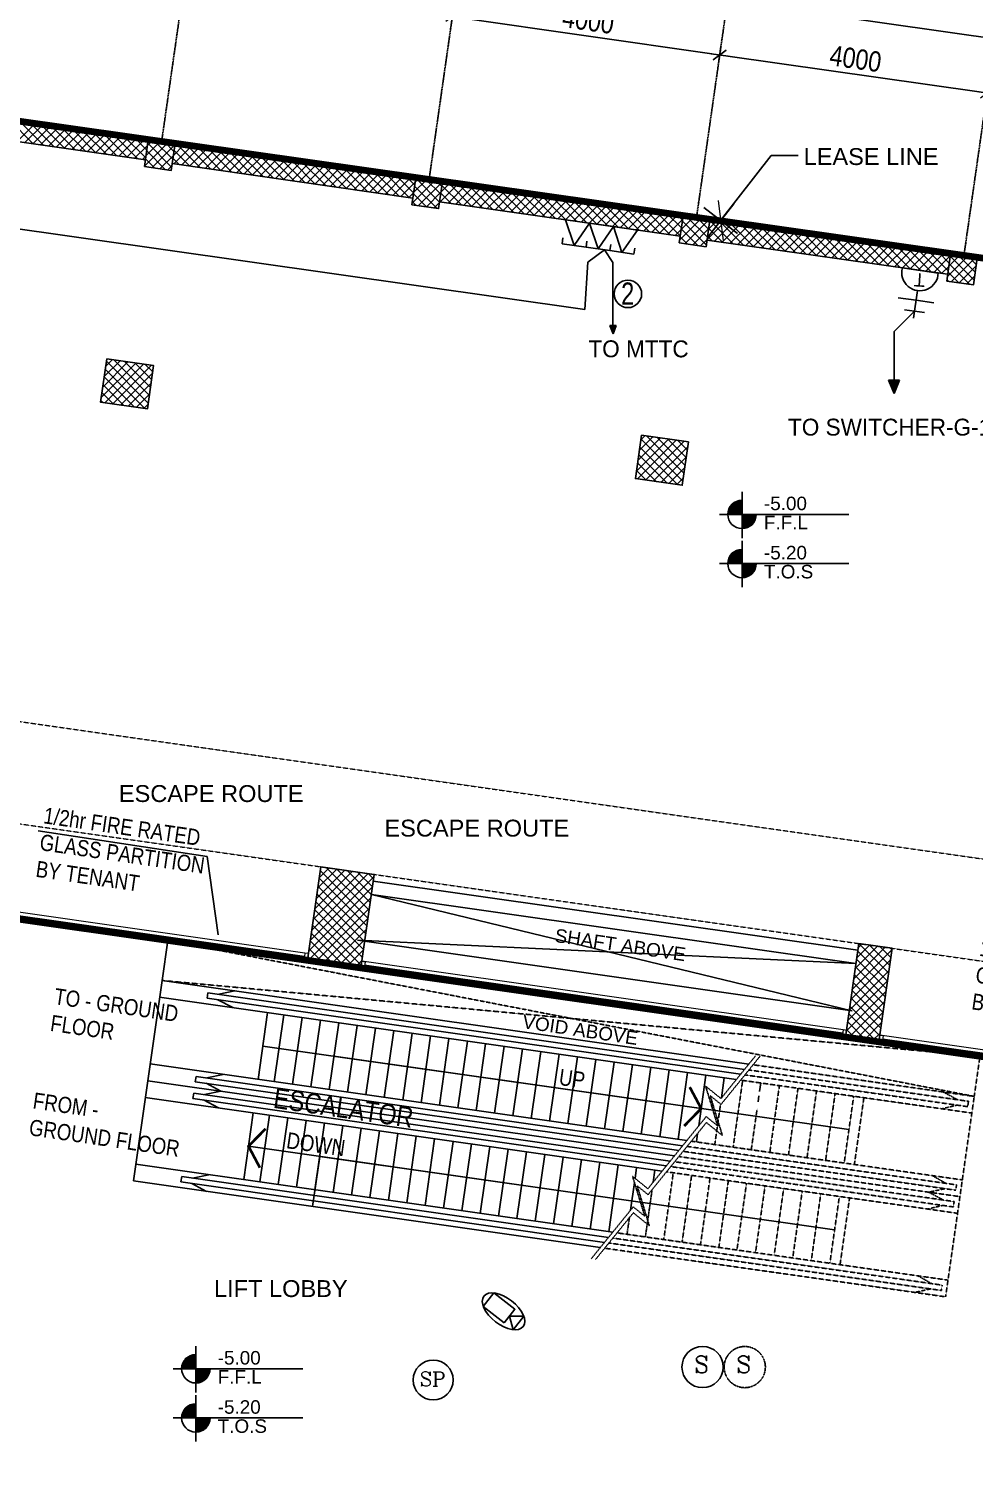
# Model space of a CAD drawing. Header units: inches. Extents: x 1217570 to 1674444, y 326920 to 480291.
# Drawn here: x 1520581 to 1534586, y 354179 to 375402 of the extents above; entities that cross this region are included whole.
import ezdxf

# ---------------------------------------------------------------- set-up
doc = ezdxf.new("R2010")
doc.units = ezdxf.units.IN
doc.header["$MEASUREMENT"] = 0
for name, pattern in [('CENTER', [50.8, 31.75, -6.35, 6.35, -6.35]), ('DASHED', [19.05, 12.7, -6.35]), ('DASHED2', [9.525, 6.35, -3.175]), ('DOT2', [3.175, 0, -3.175]), ('HIDDEN', [9.525, 6.35, -3.175])]:
    doc.linetypes.add(name, pattern=pattern)
for name, color, linetype in [('01- Low voltage', 7, 'Continuous'), ('A-TEXT', 3, 'Continuous'), ('Axis', 9, 'CENTER'), ('dim-axis', 254, 'Continuous'), ('EL-SOCKET', 4, 'Continuous'), ('FA', 31, 'Continuous'), ('FFNEW', 252, 'Continuous'), ('PA', 31, 'Continuous'), ('S-COL', 210, 'Continuous'), ('S-WALL', 1, 'Continuous'), ('SHAFT', 7, 'Continuous'), ('stair', 1, 'Continuous'), ('STEEL', 5, 'Continuous'), ('TAXT', 3, 'Continuous'), ('TE-TX', 2, 'Continuous'), ('TECIR', 1, 'Continuous'), ('TEL', 211, 'Continuous'), ('TEL-TX', 2, 'Continuous'), ('Telephonw', 23, 'Continuous'), ('TEXT', 181, 'Continuous'), ('TV', 31, 'Continuous'), ('TV SYSTEM', 4, 'Continuous'), ('TVTXT', 2, 'Continuous')]:
    doc.layers.add(name, color=color, linetype=linetype)
for name, color, linetype, lineweight in [('A-Aroom', 3, 'Continuous', 18), ('A-GLASS', 4, 'Continuous', 5), ('A-HATCH CONCRETE', 254, 'Continuous', 5), ('A-LEASING LINE', 7, 'DASHED2', 9), ('escape route', 8, 'HIDDEN', 15)]:
    doc.layers.add(name, color=color, linetype=linetype, lineweight=lineweight)
doc.styles.add('ARIAL', font='ARIALN.TTF')
doc.styles.add('M1', font='multplno.shx', dxfattribs={"height": 0.2})
doc.styles.add('romance', font='romanc.shx')
doc.styles.add('style1', font='arial.ttf')
doc.dimstyles.new('DIM-100', dxfattribs={"dimscale": 150, "dimtxt": 2, "dimasz": 1, "dimexe": 0.75, "dimexo": 1, "dimgap": 0.5, "dimtad": 1, "dimdec": 0, "dimzin": 11, "dimdsep": 46, "dimtxsty": 'ARIAL', "dimblk": 'R', "dimcen": 2.5, "dimdle": 1, "dimclrd": 256, "dimclre": 256, "dimclrt": 256, "dimazin": 0, "dimtfac": 1, "dimtdec": 0, "dimtix": 1, "dimtmove": 2, "dimatfit": 3, "dimldrblk": 'R', "dimtolj": 1, "dimtzin": 3, "dimlwd": -1, "dimlwe": 13, "dimarcsym": 0})
pattern_1 = [(45, (1337614.36, 312749.915), (-66.29126, 66.29126), []), (135, (1337614.36, 312749.915), (-66.29126, -66.29126), [])]
pattern_2 = [(45, (1341716.31, 266100.535), (-66.29126, 66.29126), []), (135, (1341716.31, 266100.535), (-66.29126, -66.29126), [])]
pattern_3 = [(45, (1341716.94, 266100.535), (-66.29126, 66.29126), []), (135, (1341716.94, 266100.535), (-66.29126, -66.29126), [])]

# ---------------------------------------------------------------- blocks, each defined once
blk = doc.blocks.new('R')
for p, q in [((0, -1.05), (0, 1.05)), ((-1.05, 0), (1.05, 0))]:
    blk.add_line(p, q)
at = {"color": 4, "lineweight": 13}
blk.add_line((-0.707, -0.707), (0.707, 0.707), dxfattribs=at)
blk = doc.blocks.new('*D146')
at = {"layer": 'Defpoints', "color": 0, "transparency": 16777216}
for p in [(1434460, 597911), (1434460, 597911), (1430284, 596961)]:
    blk.add_point(p, dxfattribs=at)
at = {"layer": 'dim-axis', "color": 251, "linetype": 'DOT2', "lineweight": 13, "transparency": 16777216}
for p, q in [((1430305, 597110), (1430516, 598588)), ((1434481, 598060), (1434476, 598023))]:
    blk.add_line(p, q, dxfattribs=at)
at = {"layer": 'dim-axis', "color": 251, "transparency": 16777216}
blk.add_line((1430619, 598460), (1434341, 597928), dxfattribs=at)
at = {"layer": 'dim-axis', "color": 251, "transparency": 16777216, "xscale": 120, "yscale": 120, "zscale": 120}
for p, rotation in [((1430500, 598477), 171.8736112541112), ((1434460, 597911), 351.8736112541112)]:
    blk.add_blockref('R', p, dxfattribs=dict(at, rotation=rotation))
at = {"layer": 'dim-axis', "color": 251, "transparency": 16777216, "insert": (1432513, 598420), "char_height": 300, "attachment_point": 5, "rotation": 351.8736, "style": 'ARIAL'}
blk.add_mtext('\\A1;4000', dxfattribs=at)
blk = doc.blocks.new('*D147')
at = {"layer": 'Defpoints', "color": 0, "transparency": 16777216}
for p in [(1438420, 597346), (1438420, 597346), (1434244, 596396)]:
    blk.add_point(p, dxfattribs=at)
at = {"layer": 'dim-axis', "color": 251, "linetype": 'DOT2', "lineweight": 13, "transparency": 16777216}
for p, q in [((1434265, 596544), (1434476, 598023)), ((1438441, 597494), (1438436, 597457))]:
    blk.add_line(p, q, dxfattribs=at)
at = {"layer": 'dim-axis', "color": 251, "transparency": 16777216}
blk.add_line((1434579, 597894), (1438301, 597363), dxfattribs=at)
at = {"layer": 'dim-axis', "color": 251, "transparency": 16777216, "xscale": 120, "yscale": 120, "zscale": 120}
for p, rotation in [((1434460, 597911), 171.8736112541112), ((1438420, 597346), 351.8736112541112)]:
    blk.add_blockref('R', p, dxfattribs=dict(at, rotation=rotation))
at = {"layer": 'dim-axis', "color": 251, "transparency": 16777216, "insert": (1436472, 597854), "char_height": 300, "attachment_point": 5, "rotation": 351.8736, "style": 'ARIAL'}
blk.add_mtext('\\A1;4000', dxfattribs=at)
blk = doc.blocks.new('*D156')
at = {"layer": 'Defpoints', "color": 0, "transparency": 16777216}
for p in [(1420642, 597441), (1470715, 593565), (1470260, 590370)]:
    blk.add_point(p, dxfattribs=at)
at = {"layer": 'dim-axis', "color": 251, "linetype": 'DOT2', "lineweight": 13, "transparency": 16777216}
for p, q in [((1420663, 597590), (1421113, 600748)), ((1470281, 590519), (1470731, 593676))]:
    blk.add_line(p, q, dxfattribs=at)
at = {"layer": 'dim-axis', "color": 251, "transparency": 16777216}
blk.add_line((1421216, 600619), (1470596, 593582), dxfattribs=at)
at = {"layer": 'dim-axis', "color": 251, "transparency": 16777216, "xscale": 120, "yscale": 120, "zscale": 120}
for p, rotation in [((1421097, 600636), 171.8890881608404), ((1470715, 593565), 351.8890881608405)]:
    blk.add_blockref('R', p, dxfattribs=dict(at, rotation=rotation))
at = {"layer": 'dim-axis', "color": 251, "transparency": 16777216, "insert": (1445938, 597327), "char_height": 300, "attachment_point": 5, "rotation": 351.8891, "style": 'ARIAL'}
blk.add_mtext('\\A1;50119', dxfattribs=at)
blk = doc.blocks.new('SDGTFHHD')
at = {"layer": 'A-HATCH CONCRETE'}
h = blk.add_hatch(dxfattribs=at)
h.set_pattern_fill('ANSI37', color=254, scale=750)
h.set_pattern_definition(pattern_1)
h.paths.add_polyline_path([(1356059, 743165), (1355267, 743278), (1355267, 743278), (1356059, 743165)])
h = blk.add_hatch(dxfattribs=at)
h.set_pattern_fill('ANSI37', color=254, scale=750)
h.set_pattern_definition(pattern_1)
h.paths.add_polyline_path([(1363731, 742070), (1363236, 742141), (1363236, 742141), (1363731, 742070)])
at = {"layer": 'TEXT', "ltscale": 0.5}
h = blk.add_hatch(dxfattribs=at)
h.set_pattern_fill('ANSI31', color=254, scale=0.8)
h.set_pattern_definition([(45, (271623.02672, 147653.3709), (-0.070710678119, 0.070710678119), [])])
h.paths.add_polyline_path([(1353615, 737437, 0.414214), (1353405, 737227), (1353615, 737227)])
h.paths.add_polyline_path([(1353825, 737227), (1353615, 737227), (1353615, 737017, 0.414214)])
h = blk.add_hatch(dxfattribs=at)
h.set_pattern_fill('ANSI31', color=254, scale=0.8)
h.set_pattern_definition([(45, (271623.02672, 146924.9709), (-0.070710678119, 0.070710678119), [])])
h.paths.add_polyline_path([(1353615, 736709, 0.414214), (1353405, 736499), (1353615, 736499)])
h.paths.add_polyline_path([(1353825, 736499), (1353615, 736499), (1353615, 736289, 0.414214)])
at = {"color": 254, "linetype": 'Continuous', "ltscale": 100}
blk.add_lwpolyline([(1385707, 721237), (1385707, 726940), (1385507, 726937), (1383958, 726937), (1383958, 732937), (1380097, 732937), (1380097, 739738), (1381100, 739591), (1381134, 739788), (1381678, 743600), (1382721, 750905), (1382763, 751202), (1347098, 756262), (1346331, 744553), (1368108, 741445), (1368106, 734887), (1367208, 734887), (1367208, 734687), (1367208, 731437), (1359158, 731437), (1359158, 731237), (1359158, 721237), (1385707, 721237)], dxfattribs=at)
at = {"layer": 'A-GLASS', "color": 254}
for p, q in [((1355217, 743285), (1348218, 744284)), ((1363187, 742148), (1356059, 743165)), ((1368108, 741445), (1363731, 742070))]:
    blk.add_line(p, q, dxfattribs=at)
for points in [[(1355217, 743285), (1355217, 743285), (1355267, 743278), (1355267, 743278)], [(1356108, 743158), (1356108, 743158), (1356059, 743165), (1356059, 743165)], [(1363187, 742148), (1363187, 742148), (1363236, 742141), (1363236, 742141)], [(1363780, 742063), (1363780, 742063), (1363731, 742070), (1363731, 742070)]]:
    blk.add_lwpolyline(points, dxfattribs=at)
at = {"layer": 'S-COL', "color": 254, "linetype": 'ByBlock'}
for points in [[(1355267, 743278), (1355267, 743278), (1356059, 743165), (1356059, 743165)], [(1363236, 742141), (1363236, 742141), (1363731, 742070), (1363731, 742070)]]:
    blk.add_lwpolyline(points, dxfattribs=at)
at = {"layer": 'SHAFT', "color": 254, "linetype": 'HIDDEN', "ltscale": 0.5}
for p, q in [((1353199, 743573), (1365142, 741262)), ((1365227, 741855), (1353114, 742979))]:
    blk.add_line(p, q, dxfattribs=at)
at = {"layer": 'stair', "color": 254}
for p, q in [((1354607, 742008), (1361099, 741082)), ((1355661, 741858), (1363287, 740770)), ((1354395, 740524), (1358745, 739903)), ((1355449, 740373), (1363075, 739285))]:
    blk.add_line(p, q, dxfattribs=at)
at = {"layer": 'stair', "color": 254, "linetype": 'HIDDEN'}
for points in [[(1359471, 738858), (1360092, 739625), (1360263, 739487), (1360082, 740077), (1360309, 739894), (1361173, 740962), (1361344, 740823), (1361164, 741414), (1361391, 741230), (1361906, 741867)], [(1359535, 738846), (1360094, 739537), (1360331, 739345), (1360151, 739936), (1360311, 739806), (1361175, 740874), (1361413, 740682), (1361232, 741272), (1361392, 741143), (1361973, 741860)]]:
    blk.add_lwpolyline(points, dxfattribs=at)
at = {"layer": 'stair', "color": 254, "const_width": 40}
for points in [[(1360847, 740824), (1361099, 741082), (1360929, 741400)], [(1354564, 740205), (1354395, 740524), (1354647, 740782)]]:
    blk.add_lwpolyline(points, dxfattribs=at)
at = {"layer": 'STEEL', "color": 254}
for p, q in [((1353114, 742979), (1353199, 743573)), ((1353114, 742979), (1353199, 743573)), ((1353079, 742732), (1361619, 741513)), ((1352938, 741742), (1360886, 740607)), ((1352867, 741247), (1360520, 740154)), ((1355449, 740373), (1355343, 739631)), ((1352726, 740257), (1359788, 739249))]:
    blk.add_line(p, q, dxfattribs=at)
at = {"layer": 'STEEL', "color": 254, "ltscale": 0.5}
for p, q in [((1352902, 741494), (1353114, 742979)), ((1361802, 741739), (1353114, 742979)), ((1353955, 742774), (1354194, 742825)), ((1353795, 742796), (1353784, 742717)), ((1361681, 741590), (1353784, 742717)), ((1361740, 741662), (1353795, 742796)), ((1354163, 742577), (1353943, 742694)), ((1354678, 742503), (1354536, 741513)), ((1354916, 742469), (1354775, 741479)), ((1355188, 742431), (1355047, 741441)), ((1355460, 742392), (1355319, 741402)), ((1355732, 742353), (1355591, 741363)), ((1356004, 742314), (1355863, 741324)), ((1356276, 742275), (1356134, 741285)), ((1356548, 742237), (1356406, 741247)), ((1356819, 742198), (1356678, 741208)), ((1357091, 742159), (1356950, 741169)), ((1357363, 742120), (1357222, 741130)), ((1357638, 742081), (1357497, 741091)), ((1357907, 742043), (1357766, 741053)), ((1358179, 742004), (1358037, 741014)), ((1358451, 741965), (1358309, 740975)), ((1358722, 741926), (1358581, 740936)), ((1358994, 741887), (1358853, 740897)), ((1359266, 741849), (1359125, 740859)), ((1359538, 741810), (1359397, 740820)), ((1359810, 741771), (1359669, 740781)), ((1353607, 741479), (1353619, 741559)), ((1360824, 740530), (1353619, 741559)), ((1354021, 741587), (1353778, 741536)), ((1360082, 741732), (1359940, 740742)), ((1360354, 741693), (1360212, 740703)), ((1360625, 741655), (1360484, 740665)), ((1360897, 741616), (1360756, 740626)), ((1361169, 741577), (1361062, 740824)), ((1361441, 741538), (1361399, 741240)), ((1352690, 740009), (1352902, 741494)), ((1360703, 740381), (1352902, 741494)), ((1360703, 740381), (1352902, 741494)), ((1360766, 740458), (1353607, 741479)), ((1353743, 741289), (1353983, 741340)), ((1353767, 741456), (1353983, 741340)), ((1353583, 741311), (1353572, 741232)), ((1360582, 740231), (1353572, 741232)), ((1360641, 740304), (1353583, 741311)), ((1353951, 741092), (1353731, 741209)), ((1354466, 741019), (1354324, 740029)), ((1354704, 740984), (1354563, 739994)), ((1354976, 740946), (1354835, 739956)), ((1355248, 740907), (1355107, 739917)), ((1355520, 740868), (1355379, 739878)), ((1355792, 740829), (1355651, 739839)), ((1356064, 740790), (1355922, 739800)), ((1356336, 740752), (1356194, 739762)), ((1356607, 740713), (1356466, 739723)), ((1361046, 740714), (1361028, 740587)), ((1356879, 740674), (1356738, 739684)), ((1357151, 740635), (1357010, 739645)), ((1357426, 740596), (1357285, 739606)), ((1357695, 740558), (1357554, 739568)), ((1357967, 740519), (1357826, 739529)), ((1358239, 740480), (1358097, 739490)), ((1358511, 740441), (1358369, 739451)), ((1358782, 740402), (1358641, 739412)), ((1359054, 740364), (1358913, 739374)), ((1359326, 740325), (1359185, 739335)), ((1359598, 740286), (1359457, 739296)), ((1353395, 739994), (1353407, 740074)), ((1359725, 739172), (1353407, 740074)), ((1353809, 740102), (1353566, 740051)), ((1359870, 740247), (1359729, 739257)), ((1360142, 740208), (1360119, 740048)), ((1360414, 740170), (1360388, 739991)), ((1359604, 739022), (1352690, 740009)), ((1359667, 739099), (1353395, 739994)), ((1353555, 739971), (1353771, 739855)), ((1360110, 739986), (1360051, 739575))]:
    blk.add_line(p, q, dxfattribs=at)
at = {"layer": 'STEEL', "color": 254, "linetype": 'HIDDEN', "ltscale": 0.5}
for p, q in [((1365142, 741262), (1365227, 741856)), ((1365045, 741110), (1361747, 741580)), ((1365057, 741189), (1361805, 741653)), ((1365142, 741262), (1361868, 741730)), ((1361713, 741499), (1361572, 740509)), ((1361684, 741503), (1365107, 741015)), ((1362257, 741422), (1362115, 740432)), ((1362532, 741382), (1362391, 740393)), ((1362807, 741343), (1362666, 740353)), ((1364897, 741212), (1364680, 741328)), ((1361385, 741148), (1361300, 740548)), ((1363082, 741304), (1362941, 740314)), ((1363357, 741265), (1363216, 740275)), ((1363508, 741243), (1363367, 740253)), ((1364663, 741078), (1364888, 741132)), ((1365142, 741262), (1364930, 739777)), ((1365057, 741189), (1365045, 741110)), ((1361927, 741079), (1361840, 740471)), ((1364880, 739951), (1360889, 740521)), ((1360952, 740598), (1364966, 740025)), ((1364845, 739704), (1360706, 740294)), ((1364930, 739777), (1360769, 740371)), ((1364930, 739777), (1360769, 740371)), ((1364869, 739872), (1360831, 740448)), ((1360685, 740131), (1360544, 739141)), ((1360585, 740145), (1364895, 739530)), ((1364833, 739625), (1360648, 740222)), ((1360957, 740092), (1360816, 739102)), ((1361229, 740053), (1361088, 739063)), ((1364522, 740088), (1364723, 739974)), ((1361501, 740014), (1361360, 739024)), ((1361770, 739976), (1361628, 738986)), ((1362045, 739937), (1361903, 738947)), ((1362320, 739898), (1362179, 738908)), ((1362595, 739858), (1362454, 738868)), ((1364709, 739895), (1364468, 739843)), ((1364685, 739727), (1364468, 739843)), ((1364869, 739872), (1364880, 739951)), ((1362870, 739819), (1362729, 738829)), ((1363145, 739780), (1363004, 738790)), ((1363296, 739758), (1363155, 738768)), ((1364451, 739593), (1364676, 739647)), ((1364930, 739777), (1364718, 738293)), ((1364845, 739704), (1364833, 739625)), ((1359853, 739240), (1364754, 738540)), ((1364718, 738293), (1359670, 739013)), ((1364657, 738387), (1359732, 739090)), ((1364668, 738466), (1359790, 739163)), ((1364310, 738603), (1364511, 738489)), ((1364497, 738410), (1364256, 738358)), ((1364657, 738387), (1364668, 738466))]:
    blk.add_line(p, q, dxfattribs=at)
at = {"layer": 'STEEL', "color": 254, "linetype": 'DASHED', "ltscale": 10}
blk.add_line((1361981, 741461), (1361941, 741179), dxfattribs=at)
at = {"layer": 'STEEL', "color": 254, "linetype": 'DASHED'}
for p, q in [((1361516, 740538), (1361516, 740538)), ((1360036, 739466), (1360000, 739218))]:
    blk.add_line(p, q, dxfattribs=at)
at = {"layer": 'STEEL', "color": 254, "linetype": 'DASHED', "ltscale": 0.5}
for p, q in [((1360372, 739882), (1360272, 739180)), ((1361304, 739053), (1361304, 739053))]:
    blk.add_line(p, q, dxfattribs=at)
at = {"layer": 'TEXT', "color": 254, "ltscale": 0.5}
for p, q in [((1353615, 737564), (1353615, 736877)), ((1353281, 737227), (1355198, 737227)), ((1353615, 736836), (1353615, 736148)), ((1353281, 736499), (1355198, 736499))]:
    blk.add_line(p, q, dxfattribs=at)
for centre in [(1353615, 737227), (1353615, 736499)]:
    blk.add_arc(centre, 210, 90, 0, dxfattribs=at)
at = {"layer": 'A-TEXT', "color": 254, "insert": (1354794, 741391), "char_height": 300, "width": 2832.22, "attachment_point": 1, "rotation": 351.7483, "style": 'ARIAL'}
blk.add_mtext('ESCALATOR ', dxfattribs=at)
at = {"layer": 'TAXT', "color": 254, "ltscale": 100}
for s, height, rotation, style, p in [('VOID ABOVE', 200, 351.5403, 'style1', (1358441, 742275)), ('UP', 240, 351.8773, 'ARIAL', (1358981, 741433)), ('DOWN', 240, 351.8773, 'ARIAL', (1354945, 740496))]:
    blk.add_text(s, height=height, rotation=rotation, dxfattribs=dict(at, style=style)).set_placement(p)
at = {"layer": 'TAXT', "color": 254, "ltscale": 100, "char_height": 240, "width": 2265.78, "attachment_point": 1, "rotation": 351.7483, "style": 'ARIAL'}
for s, insert in [('TO - GROUND FLOOR', (1351541, 742867)), ('FROM - GROUND FLOOR', (1351225, 741322))]:
    blk.add_mtext(s, dxfattribs=dict(at, insert=insert))
at = {"layer": 'TEXT', "color": 254, "ltscale": 0.5, "style": 'style1'}
for s, height, p in [('LIFT LOBBY', 250, (1353884, 738290)), ('-5.00', 200, (1353939, 737290)), ('F.F.L', 200, (1353939, 737007)), ('-5.20', 200, (1353939, 736561)), ('T.O.S', 200, (1353939, 736278))]:
    blk.add_text(s, height=height, dxfattribs=at).set_placement(p)
blk = doc.blocks.new('SEDRGFE')
at = {"layer": 'A-HATCH CONCRETE'}
h = blk.add_hatch(dxfattribs=at)
h.set_pattern_fill('ANSI37', color=250, scale=750)
h.set_pattern_definition(pattern_2)
h.paths.add_polyline_path([(1356957, 708387), (1357353, 708331), (1357410, 708727), (1357014, 708783)])
h = blk.add_hatch(dxfattribs=at)
h.set_pattern_fill('ANSI37', color=250, scale=750)
h.set_pattern_definition(pattern_3)
h.paths.add_polyline_path([(1360918, 707822), (1361314, 707765), (1361370, 708161), (1360974, 708218)])
h = blk.add_hatch(dxfattribs=at)
h.set_pattern_fill('ANSI37', color=250, scale=750)
h.set_pattern_definition(pattern_3)
h.paths.add_polyline_path([(1364877, 707256), (1365273, 707200), (1365330, 707596), (1364934, 707652)])
h = blk.add_hatch(dxfattribs=at)
h.set_pattern_fill('ANSI37', color=250, scale=750)
h.set_pattern_definition(pattern_2)
h.paths.add_polyline_path([(1368837, 706691), (1369233, 706634), (1369289, 707030), (1368893, 707087)])
h = blk.add_hatch(dxfattribs=at)
h.set_pattern_fill('ANSI37', color=250, scale=750)
h.set_pattern_definition(pattern_3)
h.paths.add_polyline_path([(1356399, 705538), (1356307, 704895), (1357000, 704796), (1357092, 705439)])
h = blk.add_hatch(dxfattribs=at)
h.set_pattern_fill('ANSI37', color=250, scale=750)
h.set_pattern_definition(pattern_3)
h.paths.add_polyline_path([(1364319, 704407), (1364227, 703764), (1364920, 703665), (1365012, 704308)])
h = blk.add_hatch(dxfattribs=at)
h.set_pattern_fill('ANSI37', color=250, scale=750)
h.set_pattern_definition(pattern_3)
h.paths.add_polyline_path([(1359370, 696629), (1360161, 696516), (1360359, 697902), (1359567, 698015)])
h = blk.add_hatch(dxfattribs=at)
h.set_pattern_fill('ANSI37', color=250, scale=750)
h.set_pattern_definition(pattern_3)
h.paths.add_polyline_path([(1367339, 695491), (1367833, 695421), (1368031, 696807), (1367537, 696877)])
at = {"layer": 'TEXT', "ltscale": 0.5}
h = blk.add_hatch(dxfattribs=at)
h.set_pattern_fill('ANSI31', color=250, scale=0.8)
h.set_pattern_definition([(45, (283814.75707, 113660.51999), (-0.070710678119, 0.070710678119), [])])
h.paths.add_polyline_path([(1365806, 703444, 0.414214), (1365596, 703234), (1365806, 703234)])
h.paths.add_polyline_path([(1366016, 703234), (1365806, 703234), (1365806, 703024, 0.414214)])
h = blk.add_hatch(dxfattribs=at)
h.set_pattern_fill('ANSI31', color=250, scale=0.8)
h.set_pattern_definition([(45, (283814.75707, 112932.11999), (-0.070710678119, 0.070710678119), [])])
h.paths.add_polyline_path([(1365806, 702716, 0.414214), (1365596, 702506), (1365806, 702506)])
h.paths.add_polyline_path([(1366016, 702506), (1365806, 702506), (1365806, 702296, 0.414214)])
at = {"color": 250, "linetype": 'Continuous', "ltscale": 100}
blk.add_lwpolyline([(1389810, 674588), (1389810, 680290), (1389610, 680288), (1388060, 680288), (1388060, 686288), (1384200, 686288), (1384200, 693089), (1385203, 692942), (1385236, 693139), (1385780, 696950), (1386823, 704256), (1386865, 704553), (1351200, 709613), (1350434, 697904), (1372211, 694796), (1372209, 688237), (1371310, 688237), (1371310, 688038), (1371310, 684788), (1363260, 684788), (1363260, 684588), (1363260, 674588), (1389810, 674588)], dxfattribs=at)
at = {"layer": 'A-GLASS', "color": 250}
for p, q in [((1359320, 696636), (1352321, 697635)), ((1359334, 696735), (1352335, 697734)), ((1359327, 696685), (1352377, 697677)), ((1367304, 695597), (1360176, 696615)), ((1367297, 695548), (1360218, 696558)), ((1367289, 695498), (1360161, 696516)), ((1372311, 694883), (1367848, 695520)), ((1372311, 694782), (1367833, 695421)), ((1372211, 694846), (1367890, 695463))]:
    blk.add_line(p, q, dxfattribs=at)
for points in [[(1359334, 696735), (1359320, 696636), (1359370, 696629), (1359384, 696728)], [(1360225, 696608), (1360211, 696509), (1360161, 696516), (1360176, 696615)], [(1367304, 695597), (1367289, 695498), (1367339, 695491), (1367353, 695590)], [(1367897, 695513), (1367883, 695414), (1367833, 695421), (1367848, 695520)]]:
    blk.add_lwpolyline(points, close=True, dxfattribs=at)
at = {"layer": 'A-HATCH CONCRETE', "color": 250, "linetype": 'Continuous'}
for p, q in [((1355310, 708723), (1354957, 709077)), ((1355072, 708758), (1355337, 709023)), ((1355465, 708701), (1355112, 709055)), ((1355188, 708741), (1355453, 709006)), ((1355620, 708679), (1355266, 709033)), ((1355304, 708724), (1355569, 708990)), ((1355420, 708708), (1355685, 708973)), ((1355774, 708657), (1355421, 709011)), ((1355536, 708691), (1355801, 708956)), ((1355929, 708635), (1355576, 708989)), ((1355652, 708675), (1355917, 708940)), ((1356084, 708613), (1355730, 708967)), ((1355768, 708658), (1356033, 708923)), ((1355884, 708642), (1356149, 708907)), ((1356238, 708591), (1355885, 708944)), ((1356000, 708625), (1356265, 708890)), ((1356393, 708569), (1356040, 708922)), ((1356116, 708608), (1356381, 708874)), ((1356548, 708547), (1356194, 708900)), ((1356232, 708592), (1356497, 708857)), ((1356702, 708525), (1356349, 708878)), ((1356857, 708503), (1356504, 708856)), ((1356348, 708575), (1356613, 708841)), ((1356464, 708559), (1356729, 708824)), ((1356580, 708542), (1356845, 708807)), ((1356976, 708516), (1356658, 708834)), ((1356696, 708526), (1356961, 708791)), ((1356812, 708509), (1357002, 708699)), ((1356993, 708632), (1356813, 708812)), ((1357009, 708748), (1356968, 708790)), ((1357077, 708774), (1357077, 708774)), ((1357122, 708768), (1357122, 708768)), ((1357193, 708758), (1357193, 708758)), ((1357277, 708746), (1357277, 708746)), ((1357309, 708741), (1357309, 708741)), ((1357385, 708552), (1357541, 708708)), ((1357392, 708426), (1357657, 708692)), ((1357407, 708707), (1357425, 708725)), ((1357785, 708370), (1357431, 708724)), ((1357508, 708410), (1357773, 708675)), ((1357940, 708348), (1357586, 708702)), ((1357624, 708393), (1357889, 708658)), ((1357740, 708377), (1358005, 708642)), ((1358094, 708326), (1357741, 708680)), ((1358249, 708304), (1357895, 708658)), ((1356928, 708493), (1356980, 708545)), ((1357476, 708414), (1357379, 708511)), ((1357630, 708392), (1357396, 708627)), ((1357856, 708360), (1358121, 708625)), ((1357972, 708344), (1358237, 708609)), ((1358404, 708282), (1358050, 708635)), ((1358088, 708327), (1358354, 708592)), ((1358204, 708310), (1358470, 708576)), ((1358558, 708260), (1358205, 708613)), ((1358320, 708294), (1358586, 708559)), ((1358713, 708238), (1358359, 708591)), ((1358436, 708277), (1358702, 708542)), ((1358868, 708216), (1358514, 708569)), ((1358552, 708261), (1358818, 708526)), ((1358668, 708244), (1358934, 708509)), ((1359022, 708194), (1358669, 708547)), ((1358784, 708228), (1359050, 708493)), ((1359177, 708172), (1358823, 708525)), ((1358900, 708211), (1359166, 708476)), ((1359332, 708150), (1358978, 708503)), ((1359017, 708195), (1359282, 708460)), ((1359486, 708127), (1359133, 708481)), ((1359133, 708178), (1359398, 708443)), ((1359641, 708105), (1359287, 708459)), ((1359796, 708083), (1359442, 708437)), ((1359249, 708161), (1359514, 708427)), ((1359365, 708145), (1359630, 708410)), ((1359481, 708128), (1359746, 708393)), ((1359950, 708061), (1359597, 708415)), ((1359597, 708112), (1359862, 708377)), ((1359713, 708095), (1359978, 708360)), ((1360105, 708039), (1359751, 708393)), ((1359829, 708079), (1360094, 708344)), ((1360259, 708017), (1359906, 708371)), ((1359945, 708062), (1360210, 708327)), ((1360414, 707995), (1360061, 708349)), ((1360061, 708045), (1360326, 708311)), ((1360177, 708029), (1360442, 708294)), ((1360569, 707973), (1360215, 708326)), ((1360293, 708012), (1360558, 708278)), ((1360723, 707951), (1360370, 708304)), ((1360409, 707996), (1360674, 708261)), ((1360878, 707929), (1360525, 708282)), ((1360525, 707979), (1360790, 708244)), ((1360641, 707963), (1360906, 708228)), ((1360943, 707997), (1360679, 708260)), ((1360959, 708113), (1360834, 708238)), ((1360989, 708216), (1360989, 708216)), ((1360757, 707946), (1360965, 708154)), ((1361022, 708211), (1361022, 708211)), ((1361138, 708194), (1361138, 708195)), ((1361144, 708194), (1361143, 708194)), ((1361254, 708178), (1361254, 708178)), ((1361298, 708171), (1361298, 708172)), ((1361337, 707863), (1361602, 708129)), ((1361348, 708007), (1361486, 708145)), ((1361651, 707818), (1361362, 708107)), ((1361370, 708161), (1361370, 708162)), ((1361806, 707796), (1361453, 708150)), ((1361453, 707847), (1361718, 708112)), ((1361569, 707830), (1361834, 708095)), ((1361961, 707774), (1361607, 708128)), ((1361685, 707814), (1361950, 708079)), ((1362115, 707752), (1361762, 708106)), ((1361801, 707797), (1362066, 708062)), ((1362270, 707730), (1361917, 708084)), ((1361917, 707781), (1362182, 708046)), ((1362033, 707764), (1362298, 708029)), ((1362425, 707708), (1362071, 708062)), ((1362149, 707747), (1362414, 708013)), ((1362579, 707686), (1362226, 708039)), ((1362734, 707664), (1362380, 708017)), ((1360873, 707930), (1360943, 708000)), ((1361342, 707863), (1361329, 707875)), ((1361497, 707841), (1361346, 707991)), ((1362265, 707731), (1362530, 707996)), ((1362381, 707714), (1362646, 707979)), ((1362497, 707698), (1362762, 707963)), ((1362889, 707642), (1362535, 707995)), ((1362613, 707681), (1362878, 707946)), ((1363043, 707620), (1362690, 707973)), ((1362729, 707665), (1362994, 707930)), ((1363198, 707598), (1362844, 707951)), ((1362845, 707648), (1363110, 707913)), ((1362961, 707631), (1363226, 707897)), ((1363353, 707576), (1362999, 707929)), ((1363077, 707615), (1363343, 707880)), ((1363507, 707554), (1363154, 707907)), ((1363193, 707598), (1363459, 707864)), ((1363662, 707531), (1363308, 707885)), ((1363309, 707582), (1363575, 707847)), ((1363425, 707565), (1363691, 707830)), ((1363817, 707509), (1363463, 707863)), ((1363541, 707549), (1363807, 707814)), ((1363971, 707487), (1363618, 707841)), ((1363657, 707532), (1363923, 707797)), ((1364126, 707465), (1363772, 707819)), ((1364281, 707443), (1363927, 707797)), ((1363773, 707516), (1364039, 707781)), ((1363889, 707499), (1364155, 707764)), ((1364006, 707482), (1364271, 707748)), ((1364435, 707421), (1364082, 707775)), ((1364122, 707466), (1364387, 707731)), ((1364590, 707399), (1364236, 707753)), ((1364238, 707449), (1364503, 707715)), ((1364354, 707433), (1364619, 707698)), ((1364744, 707377), (1364391, 707730)), ((1364470, 707416), (1364735, 707681)), ((1364892, 707362), (1364546, 707708)), ((1364586, 707400), (1364851, 707665)), ((1364909, 707478), (1364700, 707686)), ((1364702, 707383), (1364928, 707609)), ((1364926, 707594), (1364855, 707664)), ((1364966, 707648), (1364967, 707648)), ((1365010, 707641), (1365010, 707642)), ((1365082, 707631), (1365083, 707632)), ((1365165, 707619), (1365164, 707620)), ((1365198, 707615), (1365199, 707615)), ((1365311, 707462), (1365431, 707582)), ((1365314, 707598), (1365315, 707599)), ((1365320, 707597), (1365319, 707598)), ((1365672, 707245), (1365329, 707588)), ((1364818, 707367), (1364906, 707455)), ((1365289, 707307), (1365547, 707565)), ((1365518, 707267), (1365312, 707472)), ((1365398, 707284), (1365663, 707549)), ((1365827, 707222), (1365474, 707576)), ((1365514, 707267), (1365779, 707532)), ((1365982, 707200), (1365628, 707554)), ((1365630, 707251), (1365895, 707516)), ((1365746, 707234), (1366011, 707499)), ((1366136, 707178), (1365783, 707532)), ((1365862, 707217), (1366127, 707483)), ((1366291, 707156), (1365938, 707510)), ((1365978, 707201), (1366243, 707466)), ((1366446, 707134), (1366092, 707488)), ((1366094, 707184), (1366359, 707450)), ((1366210, 707168), (1366475, 707433)), ((1366600, 707112), (1366247, 707466)), ((1366326, 707151), (1366591, 707416)), ((1366755, 707090), (1366402, 707444)), ((1366442, 707135), (1366707, 707400)), ((1366910, 707068), (1366556, 707421)), ((1366558, 707118), (1366823, 707383)), ((1366674, 707102), (1366939, 707367)), ((1367064, 707046), (1366711, 707399)), ((1367219, 707024), (1366865, 707377)), ((1365363, 707289), (1365296, 707356)), ((1366790, 707085), (1367055, 707350)), ((1366906, 707068), (1367171, 707334)), ((1367374, 707002), (1367020, 707355)), ((1367022, 707052), (1367287, 707317)), ((1367138, 707035), (1367403, 707301)), ((1367528, 706980), (1367175, 707333)), ((1367254, 707019), (1367519, 707284)), ((1367683, 706958), (1367329, 707311)), ((1367370, 707002), (1367635, 707267)), ((1367838, 706936), (1367484, 707289)), ((1367486, 706986), (1367751, 707251)), ((1367602, 706969), (1367867, 707234)), ((1367992, 706913), (1367639, 707267)), ((1367718, 706953), (1367983, 707218)), ((1368147, 706891), (1367793, 707245)), ((1367834, 706936), (1368099, 707201)), ((1368302, 706869), (1367948, 707223)), ((1367950, 706919), (1368215, 707185)), ((1368066, 706903), (1368332, 707168)), ((1368456, 706847), (1368103, 707201)), ((1368611, 706825), (1368257, 707179)), ((1368766, 706803), (1368412, 707157)), ((1368182, 706886), (1368448, 707152)), ((1368298, 706870), (1368564, 707135)), ((1368414, 706853), (1368680, 707118)), ((1368530, 706837), (1368796, 707102)), ((1368859, 706842), (1368567, 707134)), ((1368646, 706820), (1368890, 707064)), ((1368875, 706958), (1368721, 707112)), ((1368892, 707074), (1368876, 707090)), ((1368911, 707084), (1368912, 707085)), ((1369027, 707068), (1369028, 707069)), ((1369032, 707067), (1369031, 707068)), ((1369143, 707051), (1369144, 707052)), ((1369186, 707045), (1369185, 707046)), ((1368762, 706804), (1368868, 706909))]:
    blk.add_line(p, q, dxfattribs=at)
at = {"layer": 'escape route', "color": 250, "ltscale": 0.5}
for p, q in [((1351543, 700675), (1385420, 695840)), ((1352816, 698978), (1381475, 694888))]:
    blk.add_line(p, q, dxfattribs=at)
at = {"layer": 'S-COL', "color": 250}
for points in [[(1356957, 708387), (1357353, 708331), (1357410, 708727), (1357014, 708783)], [(1360918, 707822), (1361314, 707765), (1361370, 708161), (1360974, 708218)], [(1364877, 707256), (1365273, 707200), (1365330, 707596), (1364934, 707652)], [(1368837, 706691), (1369233, 706634), (1369289, 707030), (1368893, 707087)], [(1356399, 705538), (1356307, 704895), (1357000, 704796), (1357092, 705439)], [(1364319, 704407), (1364227, 703764), (1364920, 703665), (1365012, 704308)], [(1359370, 696629), (1360161, 696516), (1360359, 697902), (1359567, 698015)], [(1367339, 695491), (1367833, 695421), (1368031, 696807), (1367537, 696877)]]:
    blk.add_lwpolyline(points, close=True, dxfattribs=at)
at = {"layer": 'S-WALL', "color": 250}
for points in [[(1386861, 704523), (1351200, 709613)], [(1356972, 708486), (1353408, 708995)], [(1360932, 707921), (1357368, 708430)], [(1364892, 707356), (1361328, 707865)], [(1368851, 706791), (1365288, 707299)]]:
    blk.add_lwpolyline(points, dxfattribs=at)
at = {"layer": 'SHAFT', "color": 250, "ltscale": 0.5}
for p, q in [((1360317, 697605), (1367433, 695882)), ((1367493, 696580), (1360110, 696927))]:
    blk.add_line(p, q, dxfattribs=at)
for points in [[(1360317, 697605), (1367493, 696580)], [(1360345, 697803), (1367521, 696778)], [(1360110, 696927), (1367436, 695881)]]:
    blk.add_lwpolyline(points, dxfattribs=at)
at = {"layer": 'TAXT', "color": 250, "ltscale": 100}
for p, q in [((1355383, 698548), (1357887, 698169)), ((1357887, 698169), (1358050, 697004)), ((1357887, 698169), (1358050, 697004))]:
    blk.add_line(p, q, dxfattribs=at)
at = {"layer": 'TEXT', "color": 250, "ltscale": 0.5}
for p, q in [((1365806, 703571), (1365806, 702884)), ((1365472, 703234), (1367390, 703234)), ((1365806, 702843), (1365806, 702155)), ((1365472, 702506), (1367390, 702506))]:
    blk.add_line(p, q, dxfattribs=at)
for centre in [(1365806, 703234), (1365806, 702506)]:
    blk.add_arc(centre, 210, 90, 0, dxfattribs=at)
at = {"layer": 'TAXT', "color": 250, "ltscale": 100, "style": 'style1'}
blk.add_text('SHAFT ABOVE', height=200, rotation=351.5403, dxfattribs=at).set_placement((1363022, 696902))
at = {"layer": 'TAXT', "color": 250, "ltscale": 100, "char_height": 240, "width": 2569.66, "attachment_point": 1, "rotation": 351.7483, "style": 'ARIAL'}
for insert in [(1355486, 698897), (1369345, 696934)]:
    blk.add_mtext('1/2hr FIRE RATED GLASS PARTITION\\PBY TENANT', dxfattribs=dict(at, insert=insert))
at = {"layer": 'TEXT', "color": 250, "ltscale": 0.5, "style": 'style1'}
for s, height, p in [('-5.00', 200, (1366131, 703297)), ('F.F.L', 200, (1366131, 703014)), ('-5.20', 200, (1366131, 702568)), ('T.O.S', 200, (1366131, 702286)), ('ESCAPE ROUTE', 250, (1356578, 698974)), ('ESCAPE ROUTE', 250, (1360511, 698462))]:
    blk.add_text(s, height=height, dxfattribs=at).set_placement(p)
blk = doc.blocks.new('TV')
at = {"layer": 'TV'}
for p, q in [((0, 0.201), (0, 0.476)), ((-0.177, 0.298), (0, 0.298)), ((0, 0.406), (-0.1, 0.406)), ((0, 0.406), (0.1, 0.406)), ((0.177, 0.298), (0, 0.298)), ((0.179, 0), (-0.179, 0))]:
    blk.add_line(p, q, dxfattribs=at)
blk.add_arc((0, 0.021), 0.18, 353.2356, 186.7644, dxfattribs=at)
blk = doc.blocks.new('aarow')
h = blk.add_hatch(color=256)
h.dxf.hatch_style = 1
h.set_gradient(color1=(0, 255, 255), one_color=1, tint=1, name='INVCURVED')
h.paths.add_polyline_path([(11082, 438329), (10882, 438410), (10882, 438248)])
at = {"color": 4}
for p, q in [((9862, 438632), (10161, 438329)), ((10161, 438329), (10882, 438329)), ((11082, 438329), (10882, 438410)), ((10882, 438410), (10882, 438248)), ((11082, 438329), (10882, 438248))]:
    blk.add_line(p, q, dxfattribs=at)
blk = doc.blocks.new('A$C7D3F12E1')
at = {"color": 252, "rotation": 270}
blk.add_blockref('aarow', (-425032, 38220), dxfattribs=at)
at = {"layer": 'TV', "color": 252, "linetype": 'Continuous', "xscale": 1500, "yscale": 1500, "zscale": 1500, "rotation": 171.8773306458844}
blk.add_blockref('TV', (13685, 28961), dxfattribs=at)
at = {"layer": 'TV', "color": 2, "style": 'M1'}
blk.add_text('TO SWITCHER-G-16/17', height=250, dxfattribs=at).set_placement((11726, 26515))
at = {"layer": 'TVTXT', "color": 252, "style": 'M1'}
blk.add_text('T', height=200, rotation=176.3545, dxfattribs=at).set_placement((13762, 28915))
blk.add_text('T', height=200, rotation=176.3545, dxfattribs=at).set_placement((13762, 28915))
blk = doc.blocks.new('TEL')
at = {"layer": 'TEL'}
for p, q in [((2191, 13788), (2551, 13610)), ((2191, 13788), (2193, 13430)), ((2193, 13430), (2551, 13610)), ((2550, 13790), (2460, 13789)), ((2550, 13790), (2551, 13431)), ((2193, 13430), (2552, 13252)), ((2193, 13430), (2195, 13071)), ((2551, 13431), (2462, 13431)), ((2551, 13431), (2462, 13431)), ((2551, 13431), (2553, 13073)), ((2195, 13071), (2552, 13252)), ((2195, 13071), (2554, 12894)), ((2195, 13071), (2196, 12713)), ((2553, 13073), (2463, 13073)), ((2553, 13073), (2463, 13073)), ((2553, 13073), (2555, 12715)), ((2196, 12713), (2554, 12894)), ((2555, 12715), (2465, 12714))]:
    blk.add_line(p, q, dxfattribs=at)
blk = doc.blocks.new('A$C18244DA6')
at = {"layer": 'TECIR'}
blk.add_hatch(color=256, dxfattribs=at).paths.add_polyline_path([(9180, 28145), (9088, 28145), (9135, 28022)])
for p, q in [((-2704, 30007), (8716, 28382)), ((8716, 28382), (8763, 29083)), ((9009, 29267), (8763, 29083)), ((9134, 29078), (9009, 29267)), ((9134, 29078), (9134, 28145)), ((9135, 28022), (9088, 28145)), ((9088, 28145), (9180, 28145)), ((9135, 28022), (9180, 28145))]:
    blk.add_line(p, q, dxfattribs=at)
at = {"layer": 'TEL-TX'}
blk.add_circle((9356, 28613), 203, dxfattribs=at)
at = {"layer": 'A-Aroom', "rotation": 261.6088691467374}
blk.add_blockref('TEL', (-3825, 33739), dxfattribs=at)
at = {"layer": 'TE-TX', "style": 'M1'}
blk.add_text('TO MTTC', height=250, rotation=359.9225, dxfattribs=at).set_placement((8770, 27676))
at = {"layer": 'TEL-TX', "style": 'M1', "width": 0.8}
blk.add_text('2', height=328, dxfattribs=at).set_placement((9255, 28455, 0))
blk = doc.blocks.new('A$C1B1E2F85')
at = {"layer": 'FA', "color": 252, "linetype": 'HIDDEN', "ltscale": 0.3}
blk.add_circle((11275, 13492), 305, dxfattribs=at)
at = {"layer": 'FA', "color": 252}
blk.add_ellipse((10650, 13493), major_axis=(216, 216), ratio=1, start_param=5.497787, end_param=11.780972, dxfattribs=at)
at = {"layer": 'FA', "color": 252, "style": 'romance'}
for p in [(10526, 13407), (11151, 13407)]:
    blk.add_text('S', height=251, dxfattribs=at).set_placement(p)
blk = doc.blocks.new('A$C6EA330D3')
at = {"layer": 'EL-SOCKET', "color": 252}
for p, q in [((11263, 16371), (11053, 16371)), ((11053, 16371), (11107, 16168)), ((11107, 16168), (11263, 16371))]:
    blk.add_line(p, q, dxfattribs=at)
blk.add_lwpolyline([(10975, 16270), (11131, 16472), (10819, 16714), (10663, 16512)], close=True, dxfattribs=at)
at = {"layer": 'EL-SOCKET', "color": 252, "extrusion": (0, 0, -1)}
blk.add_ellipse((10964, 16442), major_axis=(-291, 225), ratio=0.531681, dxfattribs=at)
blk = doc.blocks.new('FA01')
at = {"layer": 'PA', "color": 252}
blk.add_circle((12204, 380287), 296, dxfattribs=at)
at = {"layer": 'PA', "color": 252, "style": 'romance'}
blk.add_text('SP', height=213.8, dxfattribs=at).set_placement((12003, 380194))
blk = doc.blocks.new('A$C1E6F456C')
at = {"layer": 'PA'}
blk.add_blockref('FA01', (-5732, -368412), dxfattribs=at)
blk = doc.blocks.new('SGSR')
at = {"layer": 'Axis', "color": 254, "ltscale": 0.5}
for p, q in [((1426195.5, 596626.2), (1426733.4, 600393.1)), ((1430155.4, 596061), (1430693.3, 599827.9)), ((1434115.3, 595495.8), (1434653.1, 599262.7)), ((1438075.2, 594930.6), (1438613, 598697.5))]:
    blk.add_line(p, q, dxfattribs=at)
at = {"layer": 'S-WALL', "color": 254}
blk.add_lwpolyline([(1417889.2, 562458.6), (1468019.2, 562458.6), (1469810.8, 590401.2), (1420184.3, 597484.1)], close=True, dxfattribs=at)
at = {"layer": 'dim-axis', "color": 254}
dim = blk.add_aligned_dim(p1=(1420641.6, 597441.4), p2=(1470259.6, 590370.1), distance=3227.1, dimstyle='DIM-100', override={"dimasz": 0.8, "dimclrd": 251, "dimclre": 251, "dimclrt": 251}, dxfattribs=at)
dim.commit()
dim.dimension.update_dxf_attribs({"geometry": '*D156', "text_midpoint": (1445938.1, 597326.5)})
for base, p1, p2, picture, middle in [((1434460.1, 597911.2), (1430284, 596961.2), (1434460.1, 597911.2), '*D146', (1432512.5, 598419.8)), ((1438420, 597345.8), (1434243.9, 596395.8), (1438420, 597345.8), '*D147', (1436472.4, 597854.4))]:
    dim = blk.add_linear_dim(base=base, p1=p1, p2=p2, angle=171.87361, dimstyle='DIM-100', override={"dimasz": 0.8, "dimclrd": 251, "dimclre": 251, "dimclrt": 251}, dxfattribs=at)
    dim.commit()
    dim.dimension.update_dxf_attribs({"geometry": picture, "text_midpoint": middle})

msp = doc.modelspace()

# ---------------------------------------------------------------- linework, layer by layer
at = {"layer": 'A-LEASING LINE', "color": 6, "const_width": 100}
msp.add_lwpolyline([(1516540, 374585), (1515773, 362876), (1537649, 359754), (1537649, 353209), (1536749, 353210), (1536749, 349659), (1528699, 349659), (1528699, 339559), (1555049, 339559), (1555049, 345159), (1553299, 345159), (1553299, 351184), (1549438, 351184), (1549438, 358173), (1550462, 358026), (1551613, 366167), (1551620, 366166), (1552108, 369531), (1516540, 374585)], dxfattribs=at)

# ---------------------------------------------------------------- block references
at = {"layer": '01- Low voltage', "color": 252, "linetype": 'Continuous', "ltscale": 100}
for name, p in [('A$C1B1E2F85', (1519911, 342083)), ('A$C6EA330D3', (1516650, 339959))]:
    msp.add_blockref(name, p, dxfattribs=at)
at = {"layer": 'A-GLASS', "linetype": 'Continuous', "ltscale": 100}
msp.add_blockref('A$C1E6F456C', (1520100, 343509), dxfattribs=at)
at = {"layer": 'FFNEW', "color": 6, "linetype": 'Continuous'}
for name, p in [('SGSR', (96355, -222899)), ('SDGTFHHD', (169442, -381677)), ('SEDRGFE', (165339, -335028))]:
    msp.add_blockref(name, p, dxfattribs=at)
at = {"layer": 'Telephonw', "color": 252, "linetype": 'Continuous', "ltscale": 100}
msp.add_blockref('A$C18244DA6', (1520100, 342859), dxfattribs=at)
at = {"layer": 'TV SYSTEM', "color": 252, "linetype": 'Continuous', "ltscale": 100}
msp.add_blockref('A$C7D3F12E1', (1520100, 342859), dxfattribs=at)

# ---------------------------------------------------------------- texts
at = {"layer": 'TEXT', "ltscale": 0.5, "style": 'style1'}
msp.add_text('LEASE LINE  ', height=250, dxfattribs=at).set_placement((1532057, 373382))

# ---------------------------------------------------------------- leaders
at = {"color": 252, "linetype": 'Continuous', "ltscale": 100}
msp.add_leader([(1530829, 372558), (1531577, 373524), (1531978, 373524)], dimstyle='DIM-100', override={"dimasz": 2, "dimtad": 0, "dimclrd": 1}, dxfattribs=at)

doc.saveas('drawing.dxf')
